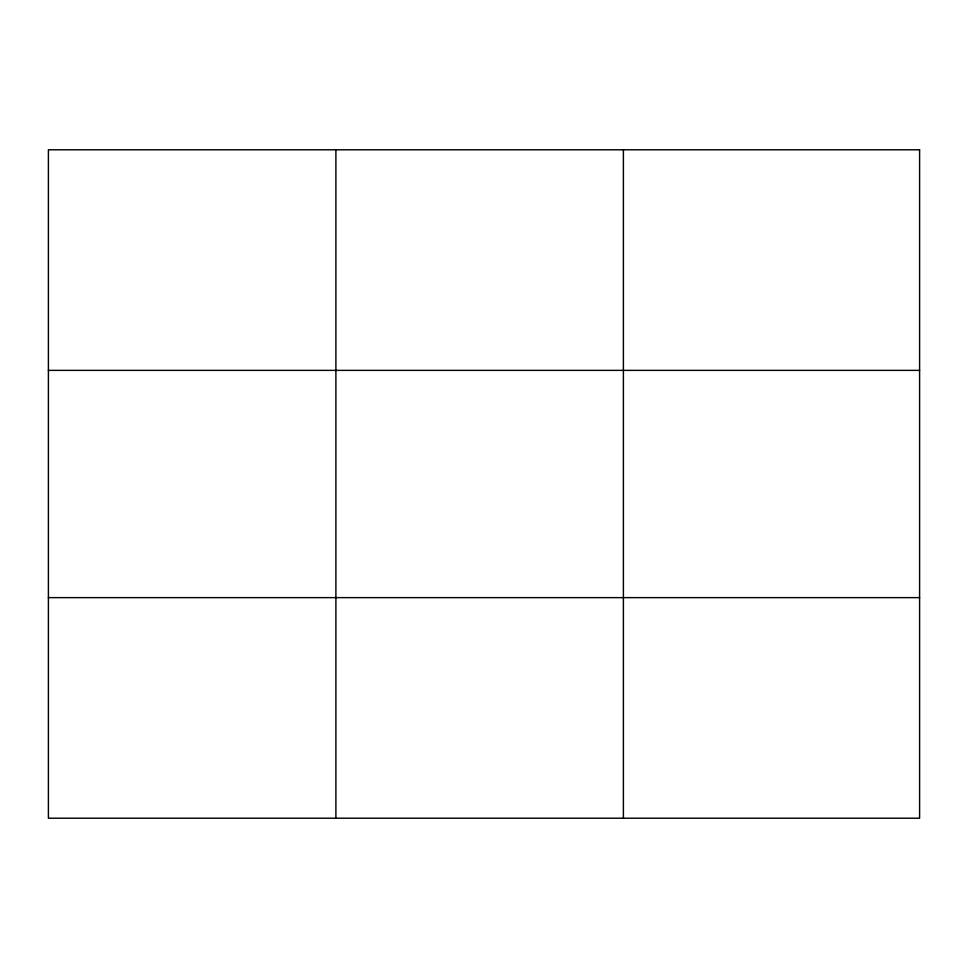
<?xml version="1.0" encoding="UTF-8"?>
<svg xmlns="http://www.w3.org/2000/svg" width="968" height="968" viewBox="0 0 968 968"><rect width="100%" height="100%" fill="white"/><g stroke="black" fill="none" stroke-linecap="round" stroke-linejoin="round"><path stroke-width="1.45" d="M335.896 818.214L335.896 149.786M623.392 818.214L623.392 149.786M48.4 370.369L919.6 370.369M48.4 597.631L919.6 597.631M919.6 149.786L919.6 818.214L48.4 818.214L48.4 149.786L919.6 149.786"/></g></svg>
